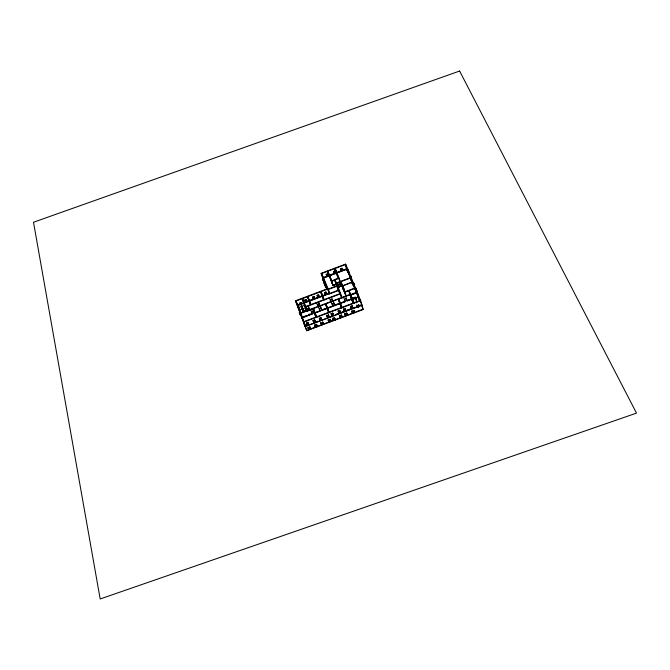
<?xml version="1.0" encoding="UTF-8"?>
<svg xmlns="http://www.w3.org/2000/svg" width="670" height="670" viewBox="0 0 670 670"><rect width="100%" height="100%" fill="white"/><g stroke="black" fill="none" stroke-linecap="round" stroke-linejoin="round"><path stroke-width="1" d="M325.62 284.449L326.91 288.259L326.508 288.41L321.114 273.335L345.611 264.122L360.695 300.688L363.199 309.532L306.785 330.737L303.443 322.211L360.695 300.688M327.446 288.912L321.65 273.519L327.655 271.266L331.742 281.794L327.856 271.183L334.766 268.586L340.151 281.802M335.176 268.435L345.343 264.608L350.686 277.581L336.332 282.974L335.059 279.809L339.154 278.268L335.176 268.435L336.558 272.899L346.65 269.106L345.343 264.608M335.151 270.915L333.526 271.526L333.987 272.983L335.603 272.38L334.874 270.236M323.568 277.397L346.918 268.611L352.445 282.028M322.94 279.7L322.438 278.217L329.087 275.705L327.655 271.266M329.288 275.63L336.147 273.05L334.766 268.586M322.505 278.393L323.317 278.084M324.129 277.824L332.488 274.683M332.889 274.524L337.027 272.975M337.429 272.816L346.717 269.323L347.236 271.099M348.015 269.474L348.459 270.981L347.655 271.283L347.202 269.776L348.015 269.474L348.567 270.822L347.63 271.25L348.124 272.422L348.928 272.112M347.261 269.951L348.073 269.65M323.786 279.264L322.957 279.532L323.459 281.023L324.263 280.713L323.769 279.231M330.117 277.447L327.856 271.183M324.205 280.537L323.392 280.847L322.438 278.217M335.904 284.038L333.199 285.445L330.729 278.98L331.65 281.291L334.715 280.135L337.027 285.881L337.437 285.73M325.93 285.688L325.126 285.99L323.911 282.656L324.716 282.355M323.978 282.832L324.783 282.531M336.759 286.149L334.514 279.625L338.601 278.084M331.784 281.04L334.514 279.625M324.464 284.306L325.385 284.038M349.707 275.864L350.527 275.554L351.088 276.919L350.243 277.187L349.707 275.864L350.159 277.363L350.628 278.511L351.44 278.201M349.774 276.04L350.586 275.73M325.059 285.814L325.863 285.512M336.114 284.549L333.065 285.696L332.153 283.402L333.199 285.445M350.134 277.33L350.971 277.053L350.527 275.554M338.124 288.41L336.466 283.318L340.569 281.777L346.13 296.592L342.688 285.839M344.12 290.445L343.71 290.604L340.98 281.626L350.829 277.924L353.023 284.583L352.613 284.733L351.055 279.616L351.465 279.465M336.742 284.005L336.332 284.164L337.806 288.77M326.776 287.924L326.374 288.075L324.272 280.872M357.185 293.535L361.984 305.252L305.168 326.608L295.52 300.797L327.253 288.829L321.114 273.335M304.683 324.037L296.056 300.989L302.111 298.711L305.738 308.317M307.228 311.064L302.522 298.56L307.455 296.709L310.486 304.724L305.537 306.584L307.279 311.198M307.865 296.55L320.595 291.768L323.702 299.758L310.905 304.565L307.865 296.55L310.796 304.415M323.87 299.498L321.005 291.609L327.781 289.063L329.431 293.946L338.509 290.529L337.127 286.14L327.982 289.582M329.414 292.572L328.258 289.08L336.993 285.797M337.856 287.723L339.33 287.17L338.702 285.169L340.1 284.248L340.854 286.592L341.926 286.191L340.569 281.777M351.055 280.521L351.859 280.211M337.178 286.777L338.099 287.916M351.047 282.372L340.854 286.592M342.278 285.99L352.11 282.363L350.829 277.924M353.216 284.725L352.772 283.234L353.592 282.924L354.162 284.298L353.316 284.566L353.76 286.057L354.581 285.755L354.137 284.264M352.839 283.41L353.659 283.1M298.142 304.724L301.961 303.284M304.825 302.212L307.689 301.132M309.599 300.411L313.418 298.979M315.327 298.259L328.761 293.46M298.225 304.934L302.999 303.142M297.723 305.269L303.745 303.007M307.455 296.709L309.038 301.014L304.147 302.857L302.522 298.56M309.448 300.863L322.094 296.115L320.595 291.768M322.496 295.956L329.23 293.427L327.781 289.063M303.82 303.225L297.807 305.486L300.646 313.141L304.096 311.843M315.52 298.828L304.23 303.075L305.193 305.612M316.868 298.326L328.895 293.803M329.707 293.443L337.412 290.546M353.693 285.881L354.514 285.571M298.594 307.497L304.582 305.244M355.033 289.155L356.013 288.778L355.435 287.397L354.614 287.706L355.184 289.088M354.681 287.882L355.502 287.572L355.879 288.887L355.058 289.189M337.127 286.14L340.117 293.586L324.113 299.599L321.005 291.609M351.742 280.152L354.983 288L345.067 291.726L340.98 281.626M301.827 308.125L302.538 307.857C301.249 307.103 304.322 314.381 302.915 311.123L306.249 310.017L302.915 311.123M301.877 308.25L302.538 307.857M305.671 306.935L340.661 293.778L336.466 283.318M344.799 292.229L348.718 290.755L349.455 291.375L349.137 290.596L355.125 288.343L360.133 300.495L354.095 302.765L350.159 293.117L349.748 293.276L351.474 298.686L347.094 300.729L345.62 296.031M305.545 307.79L299.54 310.051L300.562 312.932L306.609 310.654M306.198 308.342L305.78 308.502L306.751 311.048M318.267 306.667L317.572 304.716L319.113 304.138L319.799 306.09M307.421 308.937L308.837 308.007L309.691 310.294M319.247 304.49L317.572 304.716M332.613 301.274L331.968 299.314L330.419 299.892L331.215 302.203M301.207 314.724L300.386 315.034L299.322 312.228L300.143 311.927L303.217 319.933M356.775 290.629L357.21 292.12L356.39 292.422L356.934 293.77L357.755 293.46L356.775 290.629L355.954 290.939L356.524 292.329M299.389 312.413L300.21 312.103M356.013 291.123L356.842 290.814M300.503 312.991L306.609 310.696M307.019 310.545L350.175 294.323L349.748 293.276M299.842 313.635L313.049 308.677L316.215 317.002L303.728 321.692M325.469 304.012L326.943 308.3L321.759 310.252L320.938 307.966L319.389 308.543L320.218 310.838L315.026 312.79L313.468 308.527L325.469 304.012L328.702 312.312L316.634 316.843M325.888 303.853L338.308 299.189L341.608 307.455L329.112 312.153L325.888 303.853L329.146 312.739M341.926 307.932L338.719 299.029L350.318 294.666L353.869 303.46M351.767 294.08L357.345 292.019M299.884 313.669L300.704 313.359M350.435 294.976L356.381 292.74L355.125 288.343M350.402 295.236L356.448 292.958M300.319 314.85L301.14 314.548M350.72 296.014L349.991 295.386M356.867 293.594L357.696 293.284M313.233 311.257L311.558 311.491L312.404 313.769L302.287 317.572M338.308 299.189L339.69 303.51L334.498 305.461L333.719 303.158L332.169 303.736L332.957 306.048L327.362 308.15M349.137 290.596L351.616 299.029L346.834 300.83L346.089 298.502L344.682 299.44L345.293 301.408L340.1 303.359M302.153 317.22L307.354 315.269M311.173 313.836L308.493 314.439M322.798 309.465L332.957 306.048M334.364 305.118L345.293 301.408M352.236 299.398L358.207 297.153L352.303 299.616L351.943 298.443L355.234 297.204L357.01 301.944M355.293 297.338L351.943 298.443M320.218 310.838L313.945 313.192L314.615 312.94L313.049 308.677M302.371 317.789L312.228 314.079M314.28 313.309L315.101 312.999M316.341 312.538L320.444 310.989M322.505 310.218L327.429 308.368M327.839 308.208L333.183 306.207M333.869 305.947L335.243 305.428M336.064 305.118L340.176 303.577M341.533 303.066L345.31 301.642M347.361 300.872L351.574 299.289L353.065 302.941M352.185 299.264L355.979 297.932M302.128 318.284L302.538 318.133L301.718 315.821M303.15 319.682L302.748 319.833L295.52 300.797M303.284 320.026L302.873 320.176L306.785 330.737M303.359 320.243L302.957 320.394L300.671 314.473M303.393 321.583L303.862 321.6M353.676 302.924L342.018 307.304L338.719 299.029M306.592 323.568L308.25 322.948L308.778 324.322L307.12 324.95L306.324 322.856M314.892 320.453L315.403 321.834L313.744 322.454L313.225 321.072L314.892 320.453L314.624 319.741M321.114 318.108L321.617 319.498L319.959 320.126L319.456 318.736L321.114 318.108L320.846 317.404M328.585 315.302L329.071 316.701L327.412 317.32L326.927 315.93L328.585 315.302L328.308 314.59M332.948 313.661L333.417 315.067L331.759 315.687L331.281 314.289L332.948 313.661L332.672 312.957M340 311.014L340.46 312.421L338.802 313.041L338.342 311.634L340 311.014L339.724 310.302M345.402 308.979L345.846 310.394L344.187 311.014L343.735 309.607L345.402 308.979L345.117 308.275M352.462 306.332L352.881 307.748L351.231 308.368L350.795 306.952L352.462 306.332L352.169 305.621M358.86 305.202L359.271 306.617L357.621 307.237L357.21 305.822L358.86 305.202L358.576 304.498M358.752 305.311L359.128 306.6L357.73 307.12L357.353 305.838L358.752 305.311L358.467 304.607M306.316 325.528L309.18 324.456M314.9 322.303L317.764 321.223M336.298 314.264L342.973 311.751M343.383 311.6L350.134 309.063M352.068 308.334L354.958 307.245M356.231 306.768L360.51 305.16M336.776 314.322L343.45 311.81M343.869 311.659L354.003 307.848M357.077 306.692L361.432 305.059M305.084 326.399L361.926 305.034M315.855 324.531L314.481 325.05L315.335 327.328L317.387 326.558L316.533 324.272M333.76 317.806L332.387 318.317L333.199 320.612L335.251 319.841L334.447 317.547M340.754 315.168L339.389 315.687L340.184 317.99L342.236 317.22L341.44 314.917M346.114 313.158L344.74 313.677L345.527 315.98L347.579 315.21L346.8 312.898M308.158 328.233L310.218 327.463L310.813 329.029L308.761 329.799L307.89 327.521L309.95 326.751L310.218 327.463M314.749 325.754L316.801 324.984M322.982 322.664L323.551 324.238L321.491 325.009L320.922 323.434L322.982 322.664L322.714 321.952M330.394 319.875L330.938 321.466L328.886 322.236L328.334 320.645L330.394 319.875L330.117 319.171L328.216 319.959L328.995 322.119L328.719 321.416M332.663 319.021L334.724 318.25M339.665 316.391L341.725 315.62M345.017 314.381L347.077 313.602M354.078 310.972L354.564 312.589L352.512 313.359L352.018 311.751L354.078 310.972L353.793 310.269M308.049 327.538L308.309 328.25L310.109 327.571L310.662 329.012L310.403 328.3M315.168 326.508L315.436 327.211L314.9 325.771L316.701 325.101L316.433 324.389M322.873 322.772L323.392 324.221L323.124 323.518L321.332 324.196L321.6 324.9L321.072 323.451L322.873 322.772L322.605 322.069M328.484 320.67L330.293 319.992L330.017 319.28M334.615 318.367L335.101 319.825L334.833 319.121L333.032 319.791L333.308 320.503L332.814 319.046L334.615 318.367L334.338 317.664M340.017 317.17L340.293 317.873L339.816 316.408L341.616 315.729L341.34 315.026M345.352 315.168L345.636 315.863L345.167 314.397L346.968 313.719L346.692 313.016M352.169 311.768L353.969 311.089L353.685 310.386L351.884 311.064L352.621 313.242L352.336 312.538L354.128 311.868L354.413 312.563L353.969 311.089M309.867 328.576L308.502 329.087L308.761 329.799M315.754 326.365L317.119 325.846L317.387 326.558M333.61 319.649L334.983 319.138L335.251 319.841M340.595 317.027L341.96 316.516L342.236 317.22M345.929 315.026L347.295 314.506L347.579 315.21M352.914 312.396L354.279 311.885L354.564 312.589M307.061 330.226L309.992 329.121M311.952 328.384L319.774 325.444M321.097 324.95L332.077 320.821M333.434 320.31L344.799 316.039M346.122 315.545L356.189 311.768M356.599 311.609L362.646 309.339M353.634 284.909L354.815 287.782M347.202 269.776L348.182 272.598L348.995 272.288L348.551 270.789M352.772 283.234L353.341 284.608M353.191 284.691L353.76 286.057M346.65 269.106L350.695 278.687L350.243 277.187M351.055 279.616L352.613 284.733M351.583 281.14L354.732 288.787M356.381 292.74L359.949 301.458M361.289 304.892L363.199 309.532M358.986 305.914L359.271 306.617M358.835 305.897L359.128 306.6M355.477 298.033L355.234 297.204M357.068 305.135L357.353 305.838M356.917 305.118L357.21 305.822M357.445 306.416L357.73 307.12M357.336 306.533L357.621 307.237M350.025 295.127L350.343 295.906L348.718 290.755M351.047 297.639L351.474 298.686M351.616 299.029L353.475 303.594M352.881 307.748L352.596 307.044L350.946 307.664L351.231 308.368M352.445 307.028L352.738 307.731L352.06 305.738L350.661 306.265L351.34 308.25L351.055 307.547M345.058 292.782L346.063 295.269M350.51 306.249L350.795 306.952M341.926 286.191L343.71 290.604M351.742 311.048L352.018 311.751M336.147 273.05L338.442 278.728M352.227 312.656L352.512 313.359M336.122 273.31L336.533 274.742M339.506 281.785L340.971 286.157M334.774 270.362L335.452 272.355L334.087 272.866L333.677 271.543M335.335 271.71L335.603 272.38M340.871 286.191L339.648 282.129M343.551 296.81L344.899 301.157M337.563 282.514L339.33 287.17M338.677 289.775L342.027 298.133L340.661 293.778M338.266 289.926L336.884 285.537L337.295 285.387L338.534 289.239M338.509 290.529L339.991 294.239M345.008 308.393L345.695 310.378M345.41 309.674L345.846 310.394M347.152 314.49L347.428 315.193L346.968 313.719M343.609 308.92L344.296 310.905L344.012 310.193M343.459 308.904L343.735 309.607M343.903 310.31L344.187 311.014M344.891 313.694L345.167 314.397M345.243 315.277L345.527 315.98M329.087 275.705L331.541 281.869M339.69 303.51L341.516 308.091M340.176 311.709L340.46 312.421M340.025 311.692L340.31 312.396L339.615 310.419L338.216 310.947L338.911 312.923L338.626 312.22M341.809 316.5L342.085 317.195L341.616 315.729M338.065 310.93L338.342 311.634M338.517 312.337L338.802 313.041M339.539 315.704L339.816 316.408M339.908 317.287L340.184 317.99M333.199 300.704L334.623 305.017M328.258 289.08L321.65 273.519M331.441 296.844L333.007 301.525M329.23 293.427L329.431 293.946M325.654 284.382L326.776 288.686M326.072 286.123L326.91 288.259M322.597 277.765L327.161 289.373M326.851 288.979L325.854 286.442L326.508 288.41M323.459 281.023L322.923 279.666L323.752 279.398L323.25 277.908M323.911 282.656L325.126 285.99M331.131 301.483L332.563 305.788M329.38 297.622L330.821 301.952M332.563 313.074L333.266 315.051L332.99 314.339M333.141 314.356L333.417 315.067M331.164 313.602L331.868 315.57L331.591 314.866M331.005 313.577L331.281 314.289M304.054 322.53L305.043 325.05M331.483 314.984L331.759 315.687M332.538 318.334L332.814 319.046M332.923 319.908L333.199 320.612M322.094 296.115L323.811 300.537M326.943 308.3L328.727 312.898M296.056 300.989L299.741 310.57M328.794 315.989L329.071 316.701M330.938 321.466L330.67 320.754L328.618 321.533L328.886 322.236M328.208 314.707L328.911 316.684L328.643 315.972M330.519 320.737L330.787 321.441L330.293 319.992M326.801 315.235L327.521 317.203L327.245 316.5M326.65 315.218L326.927 315.93M327.136 316.617L327.412 317.32M328.066 319.942L328.334 320.645M308.309 328.25L308.87 329.682L308.602 328.978M320.352 305.528L321.759 310.252M318.535 301.693L320.059 305.997M318.912 303.636L319.59 305.403M318.501 303.786L319.18 305.562M318.3 306.307L319.825 310.578M316.474 302.472L317.84 306.257M323.551 324.238L323.275 323.535L321.223 324.305L321.491 325.009M321.34 318.794L321.617 319.498M320.737 317.513L321.458 319.481L321.19 318.778M302.748 308.845L302.438 308.041L303.77 311.575M300.813 304.356L301.793 306.894M319.339 318.041L320.059 320.009L319.791 319.297M319.18 318.024L319.456 318.736M319.691 319.414L319.959 320.126M320.804 322.747L321.072 323.451M320.654 322.731L320.922 323.434M301.818 303.92L301.274 302.513L299.641 303.133L300.185 304.532L299.925 303.845M313.468 308.527L316.776 317.387M314.615 312.94L316.366 317.547M312.505 308.485L314.071 312.748M309.038 301.014L310.386 304.565M312.404 313.769L310.57 309.615M315.403 321.834L315.135 321.123L313.476 321.751L313.744 322.454M316.969 325.829L317.237 326.541L316.701 325.101M314.984 321.106L315.252 321.818L314.515 319.858L313.116 320.377L313.853 322.345L313.585 321.634M308.217 305.579L309.942 310.202M312.957 320.361L313.225 321.072M314.632 325.067L314.9 325.771M307.89 310.972L306.156 306.358M315.067 326.617L315.335 327.328M305.353 301.341L304.875 300.059L306.257 299.54L306.734 300.822M307.287 308.585L308.15 310.872M302.111 298.711L306.91 311.433M302.589 307.982L303.962 311.634M358.207 297.153L359.581 300.838M356.85 302.003L355.134 297.396L355.376 298.217M301.399 303.209L301.659 303.904L301.173 302.631L299.8 303.15L300.286 304.415L300.026 303.728M310.553 328.317L310.813 329.029M308.51 323.61L308.778 324.322M309.85 326.868L310.109 327.571M307.982 322.236L308.25 322.948M308.359 323.593L308.627 324.305L307.882 322.345M301.793 306.299L303.711 311.366M306.483 322.873L307.228 324.833L306.96 324.121M306.86 324.238L307.12 324.95M304.079 322.404L305.11 325.176M299.322 312.228L300.386 315.034M314.456 313.795L315.076 315.478M313.099 310.905L313.945 313.192M315.411 313.836L316.031 315.52M313.108 298.418L312.647 297.137L314.029 296.617L314.49 297.907M317.605 296.735L317.153 295.445L318.535 294.926L318.979 296.215M324.958 293.971L324.514 292.673L325.896 292.154L326.332 293.452M332.102 299.658L332.747 301.626M333.853 303.51L334.498 305.461M326.282 274.323L326.709 275.646L328.074 275.127L327.647 273.812M330.93 278.904L333.065 285.696M330.318 277.372L332.153 283.402M340.117 293.586L340.93 296.199M335.059 279.809L336.449 284.222M339.154 278.268L340.243 281.81M346.415 298.644L346.951 300.386M346.231 298.853L346.834 300.83M340.67 268.913L341.064 270.245L342.429 269.734L342.035 268.402M350.159 293.117L351.197 296.617M351.44 298.946L351.951 300.663M356.046 302.086L356.289 302.899M345.611 264.122L346.985 268.838M351.063 276.878L351.507 278.377M357.286 293.443L356.423 290.964L356.8 292.271M355.435 287.397L355.854 288.845M356.499 292.288L356.934 293.77M353.592 282.924L354.036 284.415M354.983 288L355.485 289.758M355.988 288.736L356.423 290.227M327.756 273.695L326.131 274.306L326.608 275.764L328.225 275.152L327.756 273.695M342.135 268.285L340.519 268.896L340.963 270.362L342.579 269.759L342.135 268.285M306.358 299.423L304.716 300.043L305.252 301.458L306.885 300.838L306.358 299.423M314.13 296.5L312.496 297.12L313.007 298.535L314.64 297.924L314.13 296.5M318.635 294.808L317.002 295.428L317.505 296.852L319.138 296.232L318.635 294.808M326.005 292.036L324.364 292.656L324.849 294.088L326.483 293.468L326.005 292.036M343.383 287.564L342.973 287.723L344.313 292.103L344.723 291.953L343.383 287.564M343.509 288.452L343.099 288.611L343.618 289.901L344.028 289.741L343.509 288.452M459.612 71.028L33.5 222.247L100.182 598.972L636.5 413.114L459.612 71.028M302.338 308.996L302.028 308.2L303.384 311.868L302.338 308.996"/></g></svg>
